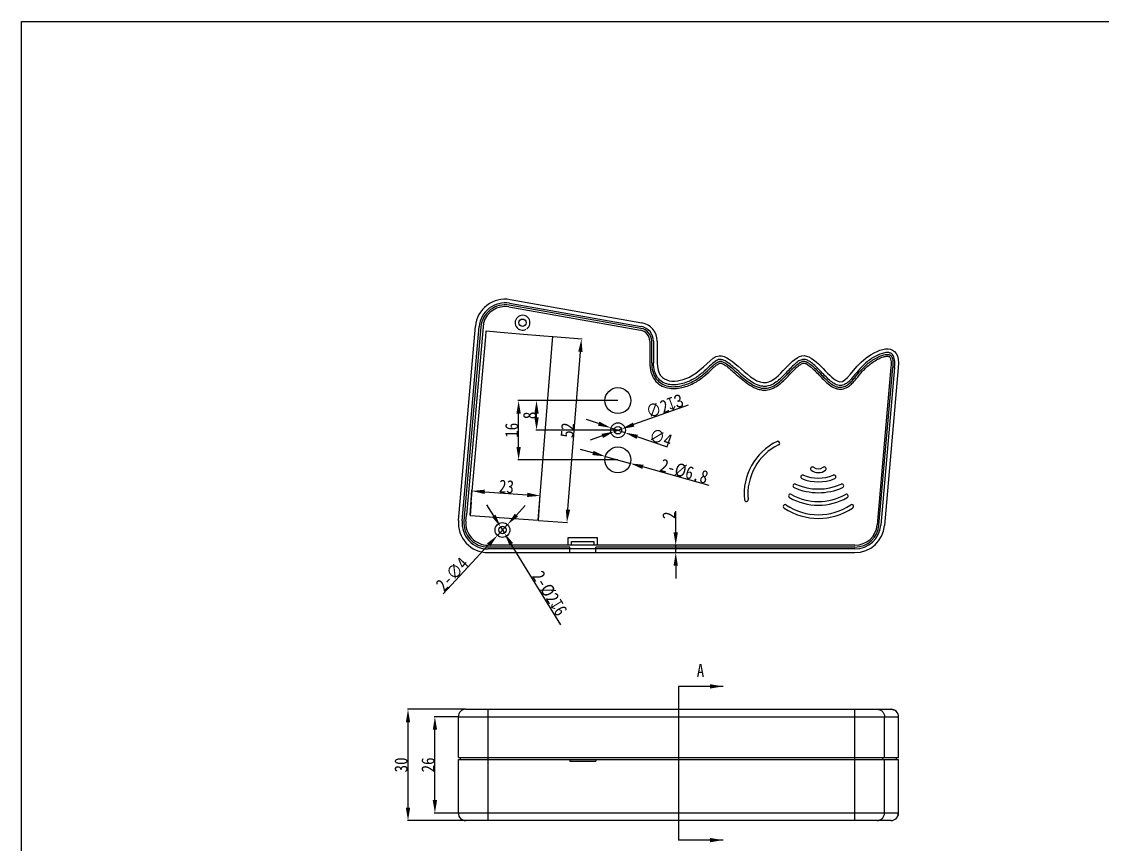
# Model space of a CAD drawing. Header units: millimetres. Extents: x 0 to 594, y 0 to 420.
# Drawn here: x 0 to 291.4, y 198.1 to 420 of the extents above; entities that cross this region are included whole.
import ezdxf

# ---------------------------------------------------------------- set-up
doc = ezdxf.new("R2010")
doc.units = ezdxf.units.MM
doc.header["$LTSCALE"] = 16.335
doc.header["$PDMODE"] = 3
doc.header["$PDSIZE"] = 8
doc.layers.get('0').update_dxf_attribs({"linetype": 'CONTINUOUS'})
doc.layers.get('Defpoints').update_dxf_attribs({"linetype": 'CONTINUOUS'})
doc.styles.get("Standard").update_dxf_attribs({"font": 'simfang.ttf', "width": 0.85})
doc.dimstyles.get("Standard").update_dxf_attribs({"dimtxt": 3.5, "dimasz": 3.5, "dimexe": 0.18, "dimexo": 0.0625, "dimgap": 0.09, "dimtad": 1, "dimdsep": 46, "dimtxsty": 'Standard', "dimcen": 0, "dimadec": 0, "dimazin": 0, "dimtp": 0.01, "dimtm": 0.01, "dimtfac": 1, "dimtmove": 0, "dimatfit": 3, "dimfxl": 1, "dimtolj": 1, "dimarcsym": 0})

# ---------------------------------------------------------------- blocks, each defined once
blk = doc.blocks.new('*D3')
at = {"color": 0, "lineweight": -2}
for p, q in [((176.36, 282.3), (176.36, 287.96)), ((176.16, 278.8), (176.54, 278.8)), ((176.36, 276.8), (176.36, 278.8)), ((176.16, 276.8), (176.54, 276.8)), ((176.36, 273.3), (176.36, 269.8))]:
    blk.add_line(p, q, dxfattribs=at)
at = {"color": 0}
for points in [[(175.77, 282.3), (176.94, 282.3), (176.36, 278.8)], [(175.77, 273.3), (176.94, 273.3), (176.36, 276.8)]]:
    blk.add_solid(points, dxfattribs=at)
at = {"layer": 'Defpoints', "color": 0}
for p in [(176.09, 278.8), (176.36, 278.8), (176.09, 276.8)]:
    blk.add_point(p, dxfattribs=at)
at = {"color": 0, "insert": (174.52, 286.88), "char_height": 3.5, "attachment_point": 5, "rotation": 90}
blk.add_mtext('\\A1;2', dxfattribs=at)
blk = doc.blocks.new('*D4')
at = {"color": 0, "lineweight": -2}
for p, q in [((143.26, 335.04), (151.11, 334.42)), ((147.3, 288.39), (150.65, 330.95)), ((139.35, 285.5), (147.21, 284.89))]:
    blk.add_line(p, q, dxfattribs=at)
at = {"color": 0}
for points in [[(150.07, 330.99), (151.24, 330.9), (150.93, 334.44)], [(146.72, 288.43), (147.88, 288.34), (147.03, 284.9)]]:
    blk.add_solid(points, dxfattribs=at)
at = {"layer": 'Defpoints', "color": 0}
for p in [(143.19, 335.05), (150.93, 334.44), (139.29, 285.51)]:
    blk.add_point(p, dxfattribs=at)
at = {"color": 0, "insert": (147.14, 309.81), "char_height": 3.5, "attachment_point": 5, "rotation": 85.4967}
blk.add_mtext('\\A1;52', dxfattribs=at)
blk = doc.blocks.new('*D5')
at = {"color": 0, "lineweight": -2}
for p, q in [((120.91, 286.87), (121.39, 293.61)), ((124.86, 293.19), (136.33, 292.38)), ((139.36, 285.57), (139.84, 292.31))]:
    blk.add_line(p, q, dxfattribs=at)
at = {"color": 0}
for points in [[(124.9, 293.77), (124.82, 292.61), (121.37, 293.43)], [(136.37, 292.96), (136.29, 291.8), (139.82, 292.13)]]:
    blk.add_solid(points, dxfattribs=at)
at = {"layer": 'Defpoints', "color": 0}
for p in [(139.82, 292.13), (120.9, 286.81), (139.35, 285.5)]:
    blk.add_point(p, dxfattribs=at)
at = {"color": 0, "insert": (130.73, 294.62), "char_height": 3.5, "attachment_point": 5, "rotation": 355.9634}
blk.add_mtext('\\A1;23', dxfattribs=at)
blk = doc.blocks.new('*D6')
at = {"color": 0, "lineweight": -2}
for p, q in [((154.04, 303.68), (150.67, 304.62)), ((157.41, 302.74), (164.15, 300.86)), ((185.39, 294.92), (167.52, 299.91))]:
    blk.add_line(p, q, dxfattribs=at)
at = {"color": 0}
for points in [[(154.19, 304.24), (153.88, 303.12), (157.41, 302.74)], [(167.68, 300.48), (167.36, 299.35), (164.15, 300.86)]]:
    blk.add_solid(points, dxfattribs=at)
at = {"layer": 'Defpoints', "color": 0}
for p in [(157.41, 302.74), (164.15, 300.86)]:
    blk.add_point(p, dxfattribs=at)
at = {"color": 0, "insert": (178.64, 298.72), "char_height": 3.5, "attachment_point": 5, "rotation": 344.39}
blk.add_mtext('\\A1;2-%%C6.8', dxfattribs=at)
blk = doc.blocks.new('*D7')
at = {"color": 0, "lineweight": -2}
for p, q in [((133.4, 286.93), (135.79, 289.49)), ((131.02, 284.37), (128.29, 281.44)), ((113.63, 265.7), (125.9, 278.88))]:
    blk.add_line(p, q, dxfattribs=at)
at = {"color": 0}
for points in [[(132.97, 287.33), (133.83, 286.53), (131.02, 284.37)], [(125.48, 279.28), (126.33, 278.48), (128.29, 281.44)]]:
    blk.add_solid(points, dxfattribs=at)
at = {"layer": 'Defpoints', "color": 0}
for p in [(131.02, 284.37), (128.29, 281.44)]:
    blk.add_point(p, dxfattribs=at)
at = {"color": 0, "insert": (116.06, 271.01), "char_height": 3.5, "attachment_point": 5, "rotation": 47.045}
blk.add_mtext('\\A1;2-∅4', dxfattribs=at)
blk = doc.blocks.new('*D8')
at = {"color": 0, "lineweight": -2}
for p, q in [((127.29, 286.74), (125.46, 289.72)), ((129.13, 283.76), (130.18, 282.05)), ((145.4, 257.34), (132.01, 279.07))]:
    blk.add_line(p, q, dxfattribs=at)
at = {"color": 0}
for points in [[(127.79, 287.04), (126.8, 286.43), (129.13, 283.76)], [(132.51, 279.38), (131.52, 278.77), (130.18, 282.05)]]:
    blk.add_solid(points, dxfattribs=at)
at = {"layer": 'Defpoints', "color": 0}
for p in [(129.13, 283.76), (130.18, 282.05)]:
    blk.add_point(p, dxfattribs=at)
at = {"color": 0, "insert": (142.35, 265.8), "char_height": 3.5, "attachment_point": 5, "rotation": 301.6274}
blk.add_mtext('\\A1;2-%%C2{\\Fgdt|c0;x}6', dxfattribs=at)
blk = doc.blocks.new('*D9')
at = {"color": 0, "lineweight": -2}
for p, q in [((155.57, 311.58), (152.26, 312.71)), ((158.89, 310.44), (162.67, 309.15)), ((174.16, 305.22), (165.98, 308.02))]:
    blk.add_line(p, q, dxfattribs=at)
at = {"color": 0}
for points in [[(155.76, 312.13), (155.39, 311.03), (158.89, 310.44)], [(166.17, 308.57), (165.79, 307.47), (162.67, 309.15)]]:
    blk.add_solid(points, dxfattribs=at)
at = {"layer": 'Defpoints', "color": 0}
for p in [(158.89, 310.44), (162.67, 309.15)]:
    blk.add_point(p, dxfattribs=at)
at = {"color": 0, "insert": (172.32, 307.8), "char_height": 3.5, "attachment_point": 5, "rotation": 341.1267}
blk.add_mtext('\\A1;∅4', dxfattribs=at)
blk = doc.blocks.new('*D10')
at = {"color": 0, "lineweight": -2}
for p, q in [((179.67, 316.6), (165.01, 311.32)), ((159.84, 309.46), (161.72, 310.14)), ((156.54, 308.27), (153.25, 307.09))]:
    blk.add_line(p, q, dxfattribs=at)
at = {"color": 0}
for points in [[(164.81, 311.87), (165.21, 310.77), (161.72, 310.14)], [(156.35, 308.82), (156.74, 307.72), (159.84, 309.46)]]:
    blk.add_solid(points, dxfattribs=at)
at = {"layer": 'Defpoints', "color": 0}
for p in [(159.84, 309.46), (161.72, 310.14)]:
    blk.add_point(p, dxfattribs=at)
at = {"color": 0, "insert": (173.36, 316.29), "char_height": 3.5, "attachment_point": 5, "rotation": 19.8043}
blk.add_mtext('\\A1;∅2{\\Fgdt|c0;x\\Fgdt|c134;3}', dxfattribs=at)
blk = doc.blocks.new('*D11')
at = {"color": 0, "lineweight": -2}
for p, q in [((119.69, 234.55), (104, 234.55)), ((104.18, 208.05), (104.18, 231.05)), ((119.69, 204.55), (104, 204.55))]:
    blk.add_line(p, q, dxfattribs=at)
at = {"color": 0}
for points in [[(103.59, 231.05), (104.76, 231.05), (104.18, 234.55)], [(103.59, 208.05), (104.76, 208.05), (104.18, 204.55)]]:
    blk.add_solid(points, dxfattribs=at)
at = {"layer": 'Defpoints', "color": 0}
for p in [(104.18, 234.55), (119.75, 234.55), (119.75, 204.55)]:
    blk.add_point(p, dxfattribs=at)
at = {"color": 0, "insert": (102.32, 219.55), "char_height": 3.5, "attachment_point": 5, "rotation": 90}
blk.add_mtext('\\A1;30', dxfattribs=at)
blk = doc.blocks.new('*D12')
at = {"color": 0, "lineweight": -2}
for p, q in [((117.69, 232.55), (111.25, 232.55)), ((111.43, 210.05), (111.43, 229.05)), ((117.69, 206.55), (111.25, 206.55))]:
    blk.add_line(p, q, dxfattribs=at)
at = {"color": 0}
for points in [[(110.85, 229.05), (112.01, 229.05), (111.43, 232.55)], [(110.85, 210.05), (112.01, 210.05), (111.43, 206.55)]]:
    blk.add_solid(points, dxfattribs=at)
at = {"layer": 'Defpoints', "color": 0}
for p in [(111.43, 232.55), (117.75, 232.55), (117.75, 206.55)]:
    blk.add_point(p, dxfattribs=at)
at = {"color": 0, "insert": (109.57, 219.55), "char_height": 3.5, "attachment_point": 5, "rotation": 90}
blk.add_mtext('\\A1;26', dxfattribs=at)
blk = doc.blocks.new('*D17')
at = {"color": 0, "lineweight": -2}
for p, q in [((160.72, 317.8), (133.82, 317.8)), ((134, 305.3), (134, 314.3)), ((160.72, 301.8), (133.82, 301.8))]:
    blk.add_line(p, q, dxfattribs=at)
at = {"color": 0}
for points in [[(133.41, 314.3), (134.58, 314.3), (134, 317.8)], [(133.41, 305.3), (134.58, 305.3), (134, 301.8)]]:
    blk.add_solid(points, dxfattribs=at)
at = {"layer": 'Defpoints', "color": 0}
for p in [(134, 317.8), (160.78, 317.8), (160.78, 301.8)]:
    blk.add_point(p, dxfattribs=at)
at = {"color": 0, "insert": (132.14, 309.8), "char_height": 3.5, "attachment_point": 5, "rotation": 90}
blk.add_mtext('\\A1;16', dxfattribs=at)
blk = doc.blocks.new('*D18')
at = {"color": 0, "lineweight": -2}
for p, q in [((160.65, 317.8), (138.65, 317.8)), ((138.83, 313.3), (138.83, 314.3)), ((160.72, 309.8), (138.65, 309.8))]:
    blk.add_line(p, q, dxfattribs=at)
at = {"color": 0}
for points in [[(138.25, 314.3), (139.42, 314.3), (138.83, 317.8)], [(138.25, 313.3), (139.42, 313.3), (138.83, 309.8)]]:
    blk.add_solid(points, dxfattribs=at)
at = {"layer": 'Defpoints', "color": 0}
for p in [(138.83, 317.8), (160.72, 317.8), (160.78, 309.8)]:
    blk.add_point(p, dxfattribs=at)
at = {"color": 0, "insert": (136.97, 313.8), "char_height": 3.5, "attachment_point": 5, "rotation": 90}
blk.add_mtext('\\A1;8', dxfattribs=at)

msp = doc.modelspace()

# ---------------------------------------------------------------- linework, layer by layer
at = {"color": 7, "linetype": 'Continuous'}
for p, q in [((0, 0), (0, 420)), ((0, 420), (594, 420)), ((131.543, 344.031), (167.069, 337.767)), ((131.716, 345.016), (167.242, 338.751)), ((131.369, 343.046), (166.895, 336.782)), ((166.982, 337.274), (131.456, 343.538)), ((117.779, 285.495), (122.358, 337.834)), ((118.775, 285.408), (123.354, 337.747)), ((123.852, 337.704), (119.273, 285.365)), ((125.121, 335.002), (125.263, 336.615)), ((125.263, 336.615), (130.089, 336.193)), ((130.089, 336.193), (134.249, 335.829)), ((134.249, 335.829), (140.755, 335.26)), ((140.755, 335.26), (143.194, 335.047)), ((121.221, 290.416), (125.121, 335.002)), ((139.292, 285.509), (143.107, 334.05)), ((143.107, 334.05), (143.194, 335.047)), ((169.374, 333.827), (169.374, 328.023)), ((169.874, 328.023), (169.874, 333.827)), ((170.374, 333.827), (170.374, 328.023)), ((171.374, 333.827), (171.374, 328.023)), ((234.383, 326.782), (230.664, 284.275)), ((231.162, 284.231), (234.881, 326.738)), ((235.379, 326.695), (231.66, 284.188)), ((236.376, 326.608), (232.657, 284.101)), ((121.221, 290.416), (120.905, 286.806)), ((119.771, 285.321), (119.909, 286.893)), ((147.279, 280.798), (147.279, 278.798)), ((155.279, 280.798), (147.279, 280.798)), ((148.279, 278.798), (148.279, 279.798)), ((148.279, 279.798), (154.279, 279.798)), ((154.279, 279.798), (154.279, 278.798)), ((155.279, 278.798), (155.279, 280.798)), ((224.687, 278.798), (125.748, 278.798)), ((147.779, 278.298), (125.748, 278.298)), ((224.687, 277.798), (125.748, 277.798)), ((147.779, 276.798), (147.779, 278.298)), ((224.687, 278.298), (154.779, 278.298)), ((154.779, 276.798), (154.779, 278.298)), ((125.748, 276.798), (224.687, 276.798)), ((119.748, 234.548), (234.426, 234.548)), ((125.748, 204.548), (125.748, 234.548)), ((224.687, 204.548), (224.687, 234.548)), ((117.748, 221.548), (117.748, 232.548)), ((117.748, 232.548), (236.426, 232.548)), ((232.657, 221.548), (232.657, 232.548)), ((236.376, 232.548), (236.376, 221.548)), ((236.426, 221.548), (236.426, 232.548)), ((117.749, 221.548), (236.423, 221.548)), ((118.248, 221.548), (118.248, 221.048)), ((232.159, 221.048), (232.159, 221.548)), ((235.877, 221.048), (235.877, 221.548)), ((235.924, 221.048), (235.924, 221.548)), ((117.748, 206.548), (117.748, 221.048)), ((117.749, 221.048), (236.425, 221.048)), ((147.779, 221.048), (147.779, 220.548)), ((147.779, 220.548), (154.779, 220.548)), ((154.779, 221.048), (154.779, 220.548)), ((232.657, 206.548), (232.657, 221.048)), ((236.376, 221.048), (236.376, 206.548)), ((236.426, 206.548), (236.426, 221.048)), ((236.426, 206.548), (117.748, 206.548)), ((234.426, 204.548), (119.748, 204.548))]:
    msp.add_line(p, q, dxfattribs=at)
for p, q in [((124.531, 338.687), (119.909, 286.893)), ((120.905, 286.806), (139.292, 285.509)), ((177.087, 240.73), (177.087, 199.275))]:
    msp.add_line(p, q)
for centre, radius in [((135.056, 338.802), 1), ((160.779, 317.798), 3.5), ((160.779, 309.798), 2), ((160.779, 309.798), 1), ((160.779, 301.798), 3.5), ((129.652, 282.905), 2), ((129.652, 282.905), 1)]:
    msp.add_circle(centre, radius, dxfattribs=at)
for centre, radius, start, end in [((130.327, 337.137), 8, 80, 175), ((130.327, 337.137), 7, 80, 175), ((130.327, 337.137), 6.5, 80, 175), ((130.327, 337.137), 6, 80, 165.03022), ((135.056, 338.802), 2, 304.32272, 300.58074), ((166.374, 333.827), 5, 0, 80), ((166.374, 333.827), 3, 0, 80), ((166.374, 333.827), 3.5, 0, 80), ((166.374, 333.827), 4, 0, 80), ((210.521, 292.626), 15.712, 115.85602, 185.79629), ((203.886, 306.315), 0.5, 295.85602, 115.85602), ((210.521, 292.626), 14.712, 115.85602, 185.79629), ((210.596, 297.223), 0.5, 67.43828, 247.43828), ((214.815, 307.376), 10.495, 247.43828, 292.56172), ((213.216, 299.403), 0.5, 53.43164, 233.43164), ((214.815, 301.559), 3.184, 233.43164, 306.56836), ((214.815, 301.559), 2.184, 233.43164, 306.56836), ((216.414, 299.403), 0.5, 306.56836, 126.56836), ((219.033, 297.223), 0.5, 292.56172, 112.56172), ((208.477, 294.799), 0.5, 66.11619, 246.11619), ((214.815, 309.112), 16.154, 246.11619, 293.88381), ((214.815, 309.112), 15.154, 246.11619, 293.88381), ((214.815, 307.376), 11.495, 247.43828, 292.56172), ((221.153, 294.799), 0.5, 293.88381, 113.88381), ((207.292, 292.066), 0.5, 60.53548, 240.53548), ((214.815, 305.381), 15.794, 240.53548, 299.46452), ((214.815, 305.381), 14.794, 240.53548, 299.46452), ((222.337, 292.066), 0.5, 299.46452, 119.46452), ((195.386, 291.089), 0.5, 185.79629, 5.79629), ((205.815, 289.236), 0.5, 56.47047, 243.37949), ((214.815, 302.818), 16.79, 236.67572, 303.32428), ((214.815, 302.818), 15.794, 236.47047, 303.52953), ((223.815, 289.236), 0.5, 296.62051, 123.52953), ((125.748, 284.798), 8, 175, 270), ((125.748, 284.798), 7, 175, 270), ((125.748, 284.798), 6.5, 175, 270), ((125.748, 284.798), 6, 175, 270), ((224.687, 284.798), 6, 270, 355), ((224.687, 284.798), 6.5, 270, 355), ((224.687, 284.798), 7, 270, 355), ((224.687, 284.798), 8, 270, 355), ((119.748, 232.548), 2, 90, 180), ((234.383, 232.59), 1.958, 88.78614, 89.9994), ((234.426, 232.548), 2, 0, 90), ((119.748, 206.548), 2, 180, 270), ((234.383, 206.506), 1.958, 270.0006, 271.2134), ((234.426, 206.548), 2, 270, 0)]:
    msp.add_arc(centre, radius, start, end, dxfattribs=at)
for points, knots in [([(171.374, 328.023), (171.374, 321.892), (182.064, 322.852), (187.378, 332.31), (193.909, 326.426), (202.427, 318.97), (210.567, 336.651), (220.903, 317.93), (225.179, 329.989), (237.022, 334), (236.376, 326.608)], [0, 0, 0, 0, 0.1271119, 0.24622, 0.3433791, 0.4429494, 0.6039166, 0.7596277, 0.8827074, 1, 1, 1, 1]), ([(169.374, 328.023), (169.374, 327.106), (169.577, 325.422), (170.57, 323.299), (172.234, 321.81), (174.181, 321.107), (176.139, 320.989), (178.681, 321.365), (181.613, 322.549), (184.295, 324.54), (185.917, 326.106), (186.974, 327.078), (187.628, 327.601), (188.109, 327.866), (188.282, 327.903), (188.416, 327.905), (188.839, 327.81), (189.728, 327.345), (191.105, 326.271), (192.67, 324.878), (194.401, 323.346), (196.299, 321.904), (198.09, 320.976), (199.741, 320.602), (201.402, 320.626), (203.16, 321.316), (205.25, 322.864), (207.003, 324.765), (208.596, 326.427), (209.679, 327.388), (210.397, 327.806), (210.763, 327.911), (210.915, 327.923), (211.098, 327.899), (211.53, 327.752), (212.313, 327.276), (213.439, 326.299), (214.638, 325.085), (215.869, 323.791), (217.129, 322.558), (218.254, 321.672), (219.33, 321.122), (220.257, 320.869), (221.211, 320.879), (222.271, 321.157), (223.282, 321.8), (224.185, 322.683), (225.274, 323.964), (226.668, 325.715), (228.393, 327.405), (230.118, 328.59), (231.448, 329.29), (232.675, 329.713), (233.602, 329.793), (233.941, 329.656), (234.053, 329.591), (234.405, 328.83), (234.453, 327.581), (234.383, 326.782)], [0, 0, 0, 0, 0.015889, 0.031778, 0.047667, 0.0635559, 0.0794449, 0.0953339, 0.1271119, 0.1568889, 0.186666, 0.2015545, 0.216443, 0.2313315, 0.24622, 0.2583649, 0.2705098, 0.2947996, 0.3190893, 0.3433791, 0.3682717, 0.3931643, 0.4180568, 0.4305031, 0.4429494, 0.4630703, 0.4831912, 0.523433, 0.5435539, 0.5636748, 0.5837957, 0.5938561, 0.6039166, 0.6136485, 0.6233804, 0.6428443, 0.6623082, 0.6817721, 0.701236, 0.7206999, 0.7401638, 0.7498957, 0.7596277, 0.7673201, 0.7750126, 0.7903976, 0.8057826, 0.8211675, 0.8519375, 0.8827074, 0.897369, 0.9120305, 0.9266921, 0.9413537, 0.9560153, 0.9706768, 0.9853384, 1, 1, 1, 1]), ([(169.874, 328.023), (169.874, 327.143), (170.069, 325.55), (170.985, 323.601), (172.495, 322.251), (174.277, 321.605), (176.112, 321.491), (178.537, 321.849), (181.365, 322.989), (183.964, 324.917), (185.569, 326.464), (186.641, 327.452), (187.34, 328.01), (187.884, 328.318), (188.212, 328.409), (188.505, 328.402), (189.041, 328.272), (190.017, 327.756), (191.431, 326.65), (193.006, 325.248), (194.723, 323.729), (196.576, 322.322), (198.279, 321.445), (199.796, 321.104), (201.297, 321.125), (202.904, 321.753), (204.897, 323.222), (206.632, 325.1), (208.243, 326.782), (209.368, 327.783), (210.173, 328.259), (210.652, 328.403), (210.935, 328.428), (211.232, 328.384), (211.765, 328.198), (212.621, 327.672), (213.786, 326.66), (215, 325.43), (216.228, 324.139), (217.466, 322.928), (218.537, 322.088), (219.517, 321.59), (220.324, 321.371), (221.144, 321.379), (222.057, 321.619), (222.961, 322.188), (223.813, 323.019), (224.882, 324.274), (226.289, 326.042), (228.07, 327.791), (229.858, 329.018), (231.241, 329.747), (232.556, 330.202), (233.427, 330.287), (233.84, 330.222), (234.023, 330.162), (234.107, 330.125), (234.195, 330.087), (234.349, 329.978), (234.455, 329.845), (234.551, 329.688), (234.703, 329.38), (234.921, 328.561), (234.954, 327.57), (234.881, 326.738)], [0, 0, 0, 0, 0.015889, 0.031778, 0.047667, 0.0635559, 0.0794449, 0.0953339, 0.1271119, 0.1568889, 0.186666, 0.2015545, 0.216443, 0.2313315, 0.24622, 0.2583649, 0.2705098, 0.2947996, 0.3190893, 0.3433791, 0.3682717, 0.3931643, 0.4180568, 0.4305031, 0.4429494, 0.4630703, 0.4831912, 0.523433, 0.5435539, 0.5636748, 0.5837957, 0.5938561, 0.6039166, 0.6136485, 0.6233804, 0.6428443, 0.6623082, 0.6817721, 0.701236, 0.7206999, 0.7401638, 0.7498957, 0.7596277, 0.7673201, 0.7750126, 0.7903976, 0.8057826, 0.8211675, 0.8519375, 0.8827074, 0.897369, 0.9120305, 0.9266921, 0.9413537, 0.9486845, 0.9523499, 0.9560153, 0.9596807, 0.9633461, 0.9670115, 0.9706768, 0.9780076, 0.9853384, 1, 1, 1, 1]), ([(235.379, 326.695), (235.455, 327.556), (235.411, 328.959), (234.955, 330.118), (234.419, 330.592), (233.62, 330.813), (232.428, 330.689), (230.572, 330.044), (228.098, 328.523), (225.912, 326.372), (224.487, 324.583), (223.444, 323.355), (222.637, 322.577), (221.692, 321.975), (220.324, 321.785), (219.015, 322.352), (217.805, 323.297), (216.587, 324.487), (214.954, 326.204), (213.308, 327.837), (211.806, 328.759), (210.936, 328.981), (210.132, 328.815), (209.055, 328.177), (207.891, 327.137), (206.261, 325.435), (204.548, 323.583), (202.644, 322.187), (201.189, 321.625), (199.855, 321.606), (198.465, 321.915), (196.853, 322.741), (195.045, 324.112), (193.342, 325.619), (191.757, 327.03), (190.305, 328.166), (189.253, 328.732), (188.575, 328.902), (188.143, 328.911), (187.68, 328.781), (186.829, 328.292), (185.537, 327.129), (183.631, 325.292), (181.119, 323.43), (177.834, 322.111), (174.914, 321.908), (172.753, 322.694), (170.952, 324.309), (170.374, 326.34), (170.374, 328.023)], [0, 0, 0, 0, 0.0146616, 0.0293232, 0.0439847, 0.0586463, 0.0733079, 0.0879695, 0.1172926, 0.1480625, 0.1788325, 0.1942174, 0.2096024, 0.2249874, 0.2403723, 0.2598362, 0.2793001, 0.298764, 0.3182279, 0.3571557, 0.3766196, 0.3960834, 0.4162043, 0.4363252, 0.4564461, 0.476567, 0.5168088, 0.5369297, 0.5570506, 0.5694969, 0.5819432, 0.6068357, 0.6317283, 0.6566209, 0.6809107, 0.7052004, 0.7294902, 0.7416351, 0.75378, 0.7686685, 0.783557, 0.813334, 0.8431111, 0.8728881, 0.9046661, 0.9364441, 0.952333, 0.968222, 1, 1, 1, 1]), ([(230.664, 234.548), (230.923, 234.548), (231.448, 234.444), (232.11, 233.998), (232.553, 233.334), (232.657, 232.808), (232.657, 232.548)], [0, 0, 0, 0, 0.2495779, 0.4993773, 0.7495415, 1, 1, 1, 1]), ([(234.425, 234.548), (234.68, 234.542), (235.196, 234.43), (235.843, 233.982), (236.275, 233.323), (236.376, 232.805), (236.376, 232.548)], [0, 0, 0, 0, 0.2496293, 0.4994077, 0.7495467, 1, 1, 1, 1]), ([(230.664, 204.548), (230.923, 204.548), (231.448, 204.652), (232.11, 205.098), (232.553, 205.762), (232.657, 206.288), (232.657, 206.548)], [0, 0, 0, 0, 0.2495779, 0.4993773, 0.7495415, 1, 1, 1, 1]), ([(234.425, 204.548), (234.68, 204.554), (235.196, 204.666), (235.843, 205.114), (236.275, 205.773), (236.376, 206.291), (236.376, 206.548)], [0, 0, 0, 0, 0.2496293, 0.4994076, 0.7495467, 1, 1, 1, 1])]:
    msp.add_open_spline(points, degree=3, knots=knots, dxfattribs=at)

# ---------------------------------------------------------------- texts
at = {"insert": (182.026, 246.737), "char_height": 3.5, "width": 5.50498, "attachment_point": 1}
msp.add_mtext('A', dxfattribs=at)

# ---------------------------------------------------------------- dimensions: what is measured, and where the dimension line sits
for p1, p2, distance, text, picture, middle in [((139.292, 285.509), (143.194, 335.047), -7.759, '52', '*D4', (147.144, 309.813)), ((120.905, 286.806), (139.355, 285.504), 6.645, '23', '*D5', (130.727, 294.618))]:
    dim = msp.add_aligned_dim(p1=p1, p2=p2, distance=distance, text=text, dimstyle='Standard')
    dim.commit()
    dim.dimension.update_dxf_attribs({"geometry": picture, "text_midpoint": middle})
for p1, p2, text, picture, middle in [((159.838, 309.459), (161.72, 310.137), '<>{\\Fgdt|c0;x\\Fgdt|c134;3}', '*D10', (173.365, 316.286)), ((157.408, 302.74), (164.15, 300.856), '2-%%C6.8', '*D6', (178.636, 298.719))]:
    dim = msp.add_diameter_dim_2p(p1=p1, p2=p2, text=text, dimstyle='Standard')
    dim.commit()
    dim.dimension.update_dxf_attribs({"geometry": picture, "text_midpoint": middle})
for base, p1, p2, picture, middle in [((133.996, 317.798), (160.779, 301.798), (160.779, 317.798), '*D17', (132.136, 309.798)), ((138.834, 317.798), (160.779, 309.798), (160.716, 317.798), '*D18', (136.974, 313.798)), ((176.355, 278.798), (176.094, 276.798), (176.094, 278.798), '*D3', (174.515, 286.88)), ((104.178, 234.548), (119.748, 204.548), (119.748, 234.548), '*D11', (102.318, 219.548)), ((111.429, 232.548), (117.748, 206.548), (117.748, 232.548), '*D12', (109.569, 219.548))]:
    dim = msp.add_linear_dim(base=base, p1=p1, p2=p2, angle=90, dimstyle='Standard')
    dim.commit()
    dim.dimension.update_dxf_attribs({"geometry": picture, "text_midpoint": middle})
dim = msp.add_diameter_dim_2p(p1=(158.886, 310.445), p2=(162.671, 309.151), dimstyle='Standard')
dim.commit()
dim.dimension.update_dxf_attribs({"geometry": '*D9', "text_midpoint": (172.321, 307.797)})
for p1, p2, text, picture, middle in [((131.015, 284.369), (128.29, 281.441), '2-<>', '*D7', (117.411, 269.756)), ((129.128, 283.756), (130.177, 282.053), '2-%%C2{\\Fgdt|c0;x}6', '*D8', (140.783, 264.831))]:
    dim = msp.add_diameter_dim_2p(p1=p1, p2=p2, text=text, dimstyle='Standard')
    dim.commit()
    dim.dimension.update_dxf_attribs({"geometry": picture, "text_midpoint": middle, "dimtype": 163})

# ---------------------------------------------------------------- leaders
for points in [[(189.133, 240.73), (177.087, 240.73)], [(189.133, 199.275), (177.087, 199.275)]]:
    msp.add_leader(points, dimstyle='Standard', override={"dimgap": 0.09, "dimtad": 0})

doc.saveas('drawing.dxf')
